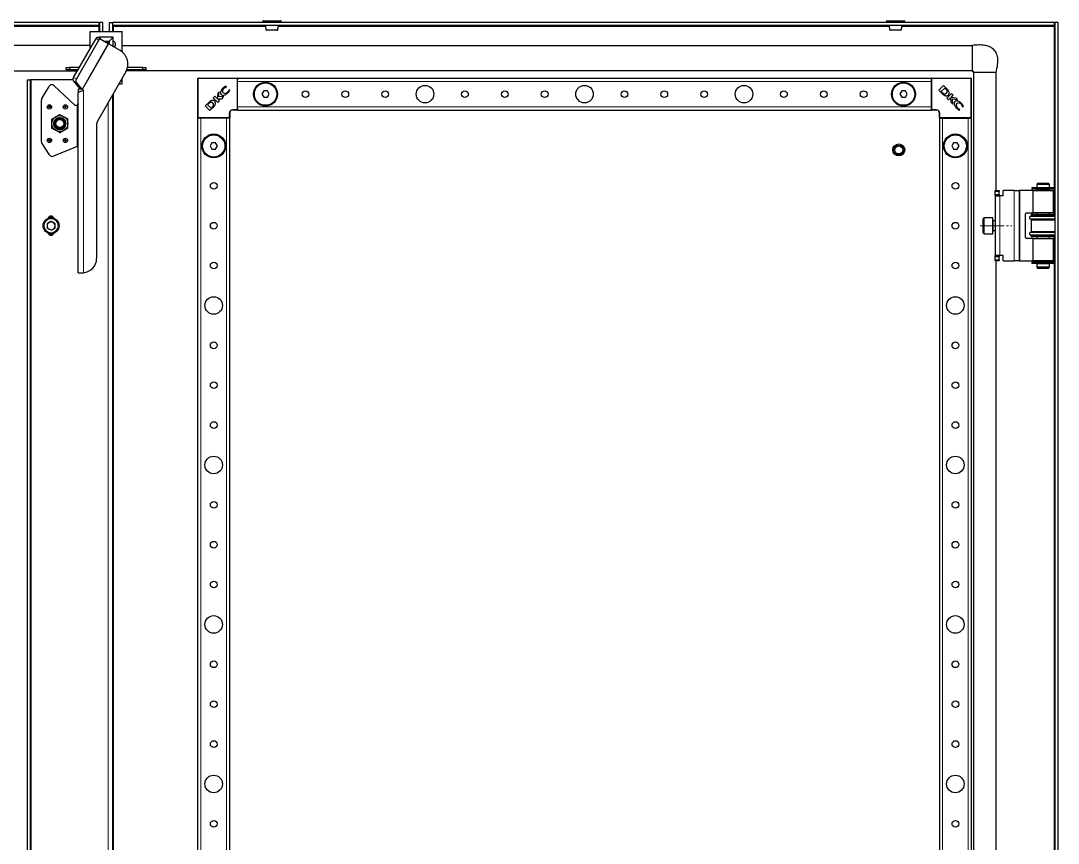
# Model space of a CAD drawing. Header units: millimetres. Extents: x -1161 to 1836, y -465 to 1013.
# Drawn here: x -510 to 140, y 208 to 724 of the extents above; entities that cross this region are included whole.
import ezdxf

# ---------------------------------------------------------------- set-up
doc = ezdxf.new("R2010")
doc.units = ezdxf.units.MM
doc.linetypes.add('SLD-Осевая', pattern=[19.05, 15.24, -1.27, 1.27, -1.27])
doc.linetypes.add('SLD-Сплошная', pattern=[0])
doc.layers.add('FORMAT', color=7, linetype='SLD-Сплошная')

msp = doc.modelspace()

# ---------------------------------------------------------------- linework, layer by layer
at = {"color": 7, "linetype": 'SLD-Сплошная', "lineweight": 25}
for p, q in [((-460.9, 722.78), (-1051.3, 722.78)), ((-460.9, 720.78), (-460.9, 722.78)), ((-460.6, 716.98), (-460.6, 722.78)), ((-458.6, 722.78), (-460.6, 722.78)), ((-458.6, 716.98), (-458.6, 722.78)), ((-454.6, 722.78), (-452.6, 722.78)), ((-454.6, 722.78), (-454.6, 716.98)), ((-452.6, 722.78), (-452.6, 716.98)), ((-452.3, 720.78), (-452.3, 722.78)), ((138.1, 722.78), (-452.3, 722.78)), ((-358.35, 723.53), (-358.35, 722.78)), ((-358.1, 723.78), (-355.61, 723.78)), ((-355.61, 723.78), (-347.1, 723.78)), ((-346.85, 722.78), (-346.85, 723.53)), ((32.65, 723.53), (32.65, 722.78)), ((32.9, 723.78), (43.9, 723.78)), ((44.15, 722.78), (44.15, 723.53)), ((138.1, 720.78), (138.1, 722.78)), ((140.4, 722.78), (138.4, 722.78)), ((138.4, -232.22), (138.4, 722.78)), ((140.4, -232.22), (140.4, 722.78)), ((-460.9, 720.78), (-1051.3, 720.78)), ((-466.6, 716.98), (-446.6, 716.98)), ((-466.6, 706.35), (-466.6, 716.98)), ((-460.99, 720.78), (-461.2, 720.18)), ((138.1, 720.78), (-452.3, 720.78)), ((-452, 720.18), (-452.19, 720.78)), ((-446.6, 704.36), (-446.6, 716.98)), ((-349.52, 717.78), (-355.71, 717.78)), ((138, 720.78), (137.8, 720.18)), ((-477.04, 688.27), (-462.9, 712.75)), ((-475.2, 687.21), (-461.06, 711.69)), ((-461.79, 713.27), (-459.95, 712.21)), ((-459.58, 711.99), (-461.1, 713.51)), ((-461.1, 713.51), (-461.1, 712.87)), ((-452.1, 713.51), (-461.1, 713.51)), ((-459.95, 712.21), (-455.19, 709.46)), ((-457.89, 711.02), (-454.59, 711.02)), ((-454.82, 709.24), (-455.19, 709.46)), ((-454.59, 711.02), (-455.09, 710.52)), ((-454.82, 709.24), (-447.88, 705.24)), ((-454.59, 711.02), (-452.1, 713.51)), ((-454.59, 711.02), (-454.59, 709.11)), ((-452.1, 710.95), (-452.1, 713.51)), ((-452.1, 707.67), (-452.1, 710.95)), ((-466.6, 708.28), (-999.6, 708.28)), ((-446.6, 708.28), (86.4, 708.28)), ((-999.6, 692.28), (-474.72, 692.28)), ((-481.6, 692.98), (-481.6, 694.48)), ((-481.6, 694.48), (-479.6, 694.48)), ((-479.6, 692.98), (-481.6, 692.98)), ((-479.6, 694.48), (-479.6, 692.98)), ((-473.45, 694.48), (-479.6, 694.48)), ((-474.32, 692.98), (-479.6, 692.98)), ((-444.13, 691.72), (-461.97, 660.83)), ((86.4, 692.28), (-443.85, 692.28)), ((-433.6, 692.98), (-443.55, 692.98)), ((-433.6, 694.48), (-443.1, 694.48)), ((-433.6, 692.98), (-433.6, 694.48)), ((-433.6, 694.48), (-431.6, 694.48)), ((-431.6, 692.98), (-433.6, 692.98)), ((-431.6, 694.48), (-431.6, 692.98)), ((87.4, -200.72), (87.4, 691.28)), ((101.4, 617.28), (101.4, 691.28)), ((-506.1, 686.78), (-506.1, -196.22)), ((-506.1, 686.78), (-504.1, 686.78)), ((-504.1, 686.78), (-504.1, -196.22)), ((-503.5, 686.78), (-504.1, 686.78)), ((-477.38, 686.78), (-503.5, 686.78)), ((-489.29, 683.09), (-476.1, 670.78)), ((-473.49, 681.99), (-477.07, 686.04)), ((-471.66, 680.93), (-475.23, 684.98)), ((-448.49, 684.18), (-446.6, 684.18)), ((-446.6, 684.18), (-446.6, 687.45)), ((-399.1, 663.08), (-399.1, 687.48)), ((-398.8, 687.78), (-374.4, 687.78)), ((-374.1, 687.48), (-374.1, 687.78)), ((-374.1, 687.78), (60.9, 687.78)), ((-374.1, 687.48), (-374.1, 686.83)), ((-374.1, 685.78), (-374.1, 686.83)), ((-374.1, 669.78), (-374.1, 685.78)), ((60.9, 687.48), (60.9, 687.78)), ((60.9, 686.83), (60.9, 687.48)), ((60.9, 685.78), (60.9, 686.83)), ((60.9, 669.78), (60.9, 685.78)), ((61.2, 687.78), (85.6, 687.78)), ((68.51, 683.13), (65.55, 680.17)), ((70.5, 681.14), (68.51, 683.13)), ((85.9, 687.48), (85.9, 663.08)), ((-496.83, 674.93), (-492.37, 682.65)), ((-471.58, 680.78), (-474.1, 680.78)), ((-474.1, 680.78), (-474.1, 678.53)), ((-474.1, 565.77), (-474.1, 678.53)), ((-473.49, 681.99), (-471.66, 680.93)), ((-470.78, 680.09), (-471.34, 680.62)), ((-471.1, 680.39), (-471.1, 679.97)), ((-470.8, 680.07), (-470.78, 680.09)), ((-452.6, 677.06), (-452.6, -186.51)), ((-386.52, 678.31), (-387.01, 675.04)), ((-385.73, 679.11), (-386.52, 678.31)), ((-386.2, 676.01), (-385.73, 679.11)), ((-381.16, 682.23), (-381.49, 682.92)), ((-381.3, 682.09), (-381.16, 682.23)), ((-379.35, 680.66), (-379.46, 680.55)), ((-379.1, 680.15), (-379.35, 680.66)), ((-357.75, 679.78), (-358.91, 677.78)), ((-358.91, 677.78), (-357.75, 675.78)), ((-355.44, 679.78), (-357.75, 679.78)), ((-354.29, 677.78), (-355.44, 679.78)), ((-355.44, 675.78), (-354.29, 677.78)), ((42.25, 679.78), (41.09, 677.78)), ((41.09, 677.78), (42.25, 675.78)), ((44.56, 679.78), (42.25, 679.78)), ((45.71, 677.78), (44.56, 679.78)), ((44.56, 675.78), (45.71, 677.78)), ((65.55, 680.17), (67.44, 678.28)), ((69.21, 681.6), (67.03, 679.42)), ((67.03, 679.42), (67.71, 678.77)), ((67.44, 678.28), (67.46, 678.26)), ((69.95, 680.88), (69.21, 681.6)), ((73.51, 678.12), (70.55, 675.17)), ((73.17, 675.69), (74.56, 677.08)), ((74.56, 677.08), (73.51, 678.12)), ((-497.1, 647.88), (-497.1, 673.93)), ((-476.1, 670.78), (-474.7, 670.78)), ((-474.46, 670.78), (-474.7, 670.78)), ((-392.46, 672.37), (-394.45, 670.38)), ((-394.45, 670.38), (-391.49, 667.42)), ((-392.21, 671.83), (-392.93, 671.08)), ((-392.93, 671.08), (-390.75, 668.9)), ((-388.4, 676.43), (-389.45, 675.38)), ((-389.45, 675.38), (-386.49, 672.43)), ((-387.01, 675.04), (-388.4, 676.43)), ((-386.67, 674.73), (-384.01, 674.9)), ((-385.43, 673.48), (-386.67, 674.73)), ((-386.49, 672.43), (-385.43, 673.48)), ((-382.73, 676.19), (-386.2, 676.01)), ((-384.01, 674.9), (-382.73, 676.19)), ((-357.75, 675.78), (-355.44, 675.78)), ((42.25, 675.78), (44.56, 675.78)), ((70.55, 675.17), (71.61, 674.11)), ((71.61, 674.11), (72.85, 675.35)), ((72.85, 675.35), (73.03, 672.69)), ((73.03, 672.69), (74.32, 671.4)), ((76.44, 675.2), (73.17, 675.69)), ((74.14, 674.88), (77.23, 674.4)), ((74.32, 671.4), (74.14, 674.88)), ((77.23, 674.4), (76.44, 675.2)), ((80.36, 669.84), (81.05, 670.17)), ((-490.67, 662.04), (-488.2, 663.54)), ((-485.74, 665.05), (-483.2, 663.66)), ((-391.49, 667.42), (-389.6, 669.31)), ((-390.75, 668.9), (-390.09, 669.58)), ((-389.6, 669.31), (-389.58, 669.33)), ((-379.1, 665.78), (-379.1, 663.08)), ((-374.4, 667.78), (-377.1, 667.78)), ((-374.1, 668.72), (-374.1, 669.78)), ((-374.1, 668.72), (-374.1, 668.08)), ((-374.1, 667.78), (-374.1, 668.08)), ((-374.1, 667.78), (60.9, 667.78)), ((60.9, 668.72), (60.9, 669.78)), ((60.9, 668.08), (60.9, 668.72)), ((60.9, 667.78), (60.9, 668.08)), ((63.9, 667.78), (61.2, 667.78)), ((65.9, 663.08), (65.9, 665.78)), ((78.28, 667.78), (78.79, 668.02)), ((78.79, 668.02), (78.68, 668.13)), ((80.22, 669.98), (80.36, 669.84)), ((-462.51, 658.83), (-462.51, 574.77)), ((-399.1, -172.22), (-399.1, 662.78)), ((-398.8, 662.78), (-399.1, 662.78)), ((-398.15, 662.78), (-398.8, 662.78)), ((-397.1, 662.78), (-398.15, 662.78)), ((-381.1, 662.78), (-397.1, 662.78)), ((-380.04, 662.78), (-381.1, 662.78)), ((-379.4, 662.78), (-380.04, 662.78)), ((-379.1, 662.78), (-379.4, 662.78)), ((-379.1, -172.22), (-379.1, 662.78)), ((65.9, 662.78), (65.9, -172.22)), ((65.9, 662.78), (66.2, 662.78)), ((66.85, 662.78), (66.2, 662.78)), ((66.85, 662.78), (67.9, 662.78)), ((67.9, 662.78), (83.9, 662.78)), ((83.9, 662.78), (84.96, 662.78)), ((85.6, 662.78), (84.96, 662.78)), ((85.6, 662.78), (85.9, 662.78)), ((85.9, 662.78), (85.9, -172.22)), ((-485.46, 653.5), (-487.99, 654.89)), ((-480.53, 656.51), (-482.99, 655.01)), ((-492, 639.62), (-496.76, 646.77)), ((-474.7, 645.03), (-489.59, 638.88)), ((-474.7, 645.03), (-474.46, 645.27)), ((-474.7, 645.03), (-474.1, 645.13)), ((-390.25, 647.28), (-391.41, 645.28)), ((-391.41, 645.28), (-390.25, 643.28)), ((-387.94, 647.28), (-390.25, 647.28)), ((-386.79, 645.28), (-387.94, 647.28)), ((-387.94, 643.28), (-386.79, 645.28)), ((74.75, 647.28), (73.59, 645.28)), ((73.59, 645.28), (74.75, 643.28)), ((77.06, 647.28), (74.75, 647.28)), ((78.21, 645.28), (77.06, 647.28)), ((77.06, 643.28), (78.21, 645.28)), ((-390.25, 643.28), (-387.94, 643.28)), ((74.75, 643.28), (77.06, 643.28)), ((123.75, 618.98), (123.75, 618.08)), ((138.05, 618.98), (123.75, 618.98)), ((138.05, 618.08), (123.75, 618.08)), ((127.48, 622.03), (126.9, 621.03)), ((126.9, 621.03), (126.9, 619.03)), ((134.9, 621.03), (126.9, 621.03)), ((126.9, 619.03), (134.9, 619.03)), ((126.9, 618.03), (126.9, 617.28)), ((126.9, 618.03), (134.9, 618.03)), ((127.4, 619.03), (127.4, 618.98)), ((127.4, 618.08), (127.4, 618.03)), ((127.48, 622.03), (134.32, 622.03)), ((134.9, 621.03), (134.32, 622.03)), ((134.4, 618.98), (134.4, 619.03)), ((134.4, 618.03), (134.4, 618.08)), ((134.9, 619.03), (134.9, 621.03)), ((134.9, 617.28), (134.9, 618.03)), ((138.05, 618.08), (138.05, 618.98)), ((100.85, 617.28), (103.35, 617.28)), ((100.85, 616.78), (100.85, 617.28)), ((100.85, 614.78), (100.85, 616.78)), ((100.85, 614.28), (100.85, 614.78)), ((103.35, 614.28), (100.85, 614.28)), ((100.85, 614.28), (100.85, 613.98)), ((100.85, 613.98), (103.85, 613.98)), ((100.85, 613.98), (100.85, 576.58)), ((103.35, 617.28), (103.35, 616.78)), ((103.35, 614.78), (103.35, 616.78)), ((103.35, 614.78), (103.35, 614.28)), ((103.35, 613.98), (103.35, 614.28)), ((105.85, 613.98), (103.85, 613.98)), ((112.85, 617.28), (105.85, 617.28)), ((105.85, 613.98), (105.85, 617.28)), ((112.85, 617.28), (115.85, 617.28)), ((115.85, 617.28), (115.85, 573.28)), ((116.35, 617.28), (115.85, 617.28)), ((124.45, 617.28), (116.35, 617.28)), ((124.45, 617.28), (124.45, 603.28)), ((124.45, 617.28), (137.35, 617.28)), ((137.35, 603.28), (137.35, 617.28)), ((93.35, 595.28), (93.35, 599.68)), ((99.35, 600.28), (93.95, 600.28)), ((99.35, 595.28), (99.35, 600.28)), ((119.85, 587.78), (119.85, 602.78)), ((120.35, 603.28), (124.45, 603.28)), ((123.4, 601.68), (122.7, 600.99)), ((122.7, 599.56), (123.4, 598.87)), ((123.4, 602.28), (123.4, 601.68)), ((138.4, 602.28), (123.4, 602.28)), ((123.4, 601.68), (138.4, 601.68)), ((123.4, 598.87), (123.4, 591.68)), ((123.4, 598.87), (138.4, 598.87)), ((137.35, 603.28), (124.45, 603.28)), ((126.9, 603.28), (126.9, 602.28)), ((134.9, 602.28), (134.9, 603.28)), ((-493.61, 596.72), (-491.1, 598.17)), ((-493.61, 596.72), (-493.61, 593.83)), ((-491.1, 592.38), (-493.61, 593.83)), ((-491.1, 598.17), (-488.59, 596.72)), ((-491.1, 592.38), (-488.59, 593.83)), ((-488.59, 593.83), (-488.59, 596.72)), ((93.35, 590.88), (93.35, 595.28)), ((99.35, 590.28), (99.35, 595.28)), ((100.85, 598.28), (99.6, 598.28)), ((99.6, 592.28), (100.85, 592.28)), ((93.95, 590.28), (99.35, 590.28)), ((124.45, 587.28), (120.35, 587.28)), ((123.4, 591.68), (122.7, 590.99)), ((122.7, 589.56), (123.4, 588.88)), ((123.4, 591.68), (138.4, 591.68)), ((123.4, 588.88), (123.4, 588.28)), ((123.4, 588.88), (138.4, 588.88)), ((138.4, 588.28), (123.4, 588.28)), ((124.45, 587.28), (124.45, 573.28)), ((124.45, 587.28), (137.35, 587.28)), ((126.9, 588.28), (126.9, 587.28)), ((134.9, 587.28), (134.9, 588.28)), ((137.35, 573.28), (137.35, 587.28)), ((103.85, 576.58), (100.85, 576.58)), ((100.85, 576.58), (100.85, 576.28)), ((100.85, 575.78), (100.85, 576.28)), ((100.85, 576.28), (103.35, 576.28)), ((100.85, 573.78), (100.85, 575.78)), ((100.85, 573.28), (100.85, 573.78)), ((103.35, 573.28), (100.85, 573.28)), ((101.4, -82.72), (101.4, 573.28)), ((103.35, 576.28), (103.35, 576.58)), ((103.35, 576.28), (103.35, 575.78)), ((103.35, 573.78), (103.35, 575.78)), ((103.35, 573.78), (103.35, 573.28)), ((105.85, 576.58), (103.85, 576.58)), ((105.85, 573.28), (105.85, 576.58)), ((105.85, 573.28), (112.85, 573.28)), ((115.85, 573.28), (112.85, 573.28)), ((115.85, 573.28), (116.35, 573.28)), ((116.35, 573.28), (124.45, 573.28)), ((123.75, 572.48), (123.75, 571.58)), ((138.05, 572.48), (123.75, 572.48)), ((137.35, 573.28), (124.45, 573.28)), ((126.9, 573.28), (126.9, 572.53)), ((126.9, 572.53), (134.9, 572.53)), ((127.4, 572.53), (127.4, 572.48)), ((134.4, 572.48), (134.4, 572.53)), ((134.9, 572.53), (134.9, 573.28)), ((138.05, 571.58), (138.05, 572.48)), ((138.05, 571.58), (123.75, 571.58)), ((126.9, 571.53), (126.9, 569.53)), ((126.9, 571.53), (134.9, 571.53)), ((126.9, 569.53), (127.48, 568.53)), ((126.9, 569.53), (127.13, 569.53)), ((127.13, 569.53), (134.9, 569.53)), ((127.4, 571.58), (127.4, 571.53)), ((127.67, 568.53), (127.48, 568.53)), ((134.32, 568.53), (127.67, 568.53)), ((134.32, 568.53), (134.9, 569.53)), ((134.4, 571.53), (134.4, 571.58)), ((134.9, 569.53), (134.9, 571.53)), ((-474.1, 565.77), (-473.13, 565.77)), ((-473.13, 565.77), (-471.01, 565.77))]:
    msp.add_line(p, q, dxfattribs=at)
at = {"color": 7, "linetype": 'SLD-Сплошная', "lineweight": 18}
for p, q in [((-355.74, 723.53), (-358.35, 723.53)), ((-346.85, 723.53), (-355.74, 723.53)), ((44.15, 723.53), (32.65, 723.53)), ((-556.63, 720.18), (-461.2, 720.18)), ((-461.2, 720.18), (-461.2, 716.98)), ((-452, 716.98), (-452, 720.18)), ((-452, 720.18), (-356.57, 720.18)), ((-348.63, 720.18), (34.43, 720.18)), ((42.37, 720.18), (137.8, 720.18)), ((137.8, 720.18), (137.8, 618.98)), ((-471.66, 680.93), (-455.19, 709.46)), ((-471.34, 680.62), (-454.82, 709.24)), ((-462.9, 712.75), (-461.06, 711.69)), ((-455.09, 710.52), (-457.03, 710.52)), ((-455.09, 709.4), (-455.09, 710.52)), ((-503.5, -196.22), (-503.5, 686.78)), ((-477.07, 686.04), (-475.23, 684.98)), ((-477.04, 688.27), (-475.2, 687.21)), ((-398.8, 687.48), (-399.1, 687.48)), ((-398.8, 687.48), (-398.8, 687.78)), ((-398.8, 687.48), (-398.8, 663.08)), ((-374.4, 687.48), (-398.8, 687.48)), ((-374.4, 687.78), (-374.4, 687.48)), ((-374.4, 668.08), (-374.4, 687.48)), ((-374.1, 687.48), (-374.4, 687.48)), ((-374.1, 685.78), (60.9, 685.78)), ((61.2, 687.48), (60.9, 687.48)), ((61.2, 687.48), (61.2, 687.78)), ((61.2, 687.48), (61.2, 668.08)), ((85.6, 687.48), (61.2, 687.48)), ((85.6, 687.48), (85.6, 687.78)), ((85.6, 663.08), (85.6, 687.48)), ((85.6, 687.48), (85.9, 687.48)), ((-470.8, 565.8), (-470.8, 680.07)), ((-452, -187.55), (-452, 678.1)), ((-474.7, 645.03), (-474.7, 670.78)), ((-455.2, 672.56), (-455.2, -182.01)), ((-379.4, 663.08), (-379.4, 665.78)), ((-379.1, 665.78), (-379.4, 665.78)), ((-377.1, 668.08), (-374.4, 668.08)), ((-377.1, 667.78), (-377.1, 668.08)), ((-374.4, 668.08), (-374.4, 667.78)), ((-374.1, 668.08), (-374.4, 668.08)), ((-374.1, 669.78), (60.9, 669.78)), ((61.2, 668.08), (60.9, 668.08)), ((61.2, 668.08), (63.9, 668.08)), ((61.2, 667.78), (61.2, 668.08)), ((63.9, 667.78), (63.9, 668.08)), ((65.9, 665.78), (66.2, 665.78)), ((66.2, 665.78), (66.2, 663.08)), ((-398.8, 663.08), (-399.1, 663.08)), ((-398.8, 663.08), (-379.4, 663.08)), ((-398.8, 663.08), (-398.8, 662.78)), ((-397.1, -172.22), (-397.1, 662.78)), ((-381.1, -172.22), (-381.1, 662.78)), ((-379.4, 663.08), (-379.4, 662.78)), ((-379.1, 663.08), (-379.4, 663.08)), ((66.2, 663.08), (65.9, 663.08)), ((66.2, 663.08), (85.6, 663.08)), ((66.2, 662.78), (66.2, 663.08)), ((67.9, 662.78), (67.9, -172.22)), ((83.9, 662.78), (83.9, -172.22)), ((85.6, 662.78), (85.6, 663.08)), ((85.9, 663.08), (85.6, 663.08)), ((137.8, 618.08), (137.8, 602.28)), ((103.35, 616.78), (100.85, 616.78)), ((100.85, 614.78), (103.35, 614.78)), ((103.85, 613.98), (103.85, 576.58)), ((112.85, 617.28), (112.85, 573.28)), ((116.35, 573.28), (116.35, 617.28)), ((93.95, 600.28), (93.95, 595.28)), ((122.7, 600.99), (138.4, 600.99)), ((122.7, 599.56), (138.4, 599.56)), ((93.95, 595.28), (93.95, 590.28)), ((99.6, 598.28), (99.6, 592.28)), ((122.7, 590.99), (138.4, 590.99)), ((122.7, 589.56), (138.4, 589.56)), ((137.8, 588.28), (137.8, 572.48)), ((103.35, 575.78), (100.85, 575.78)), ((100.85, 573.78), (103.35, 573.78)), ((137.8, 571.58), (137.8, -81.02))]:
    msp.add_line(p, q, dxfattribs=at)
at = {"color": 7, "linetype": 'SLD-Сплошная', "lineweight": 25}
for centre, radius in [((-356.6, 677.78), 7.5), ((-356.6, 677.78), 7), ((-256.6, 677.78), 5.5), ((-156.6, 677.78), 5.5), ((-56.6, 677.78), 5.5), ((43.4, 677.78), 7.5), ((43.4, 677.78), 7), ((-331.6, 677.78), 2.1), ((-306.6, 677.78), 2.1), ((-281.6, 677.78), 2.1), ((-231.6, 677.78), 2.1), ((-206.6, 677.78), 2.1), ((-181.6, 677.78), 2.1), ((-131.6, 677.78), 2.1), ((-106.6, 677.78), 2.1), ((-81.6, 677.78), 2.1), ((-31.6, 677.78), 2.1), ((-6.6, 677.78), 2.1), ((18.4, 677.78), 2.1), ((-492.1, 669.78), 1.35), ((-492.1, 669.78), 0.493), ((-482.1, 669.78), 1.35), ((-482.1, 669.78), 0.493), ((-485.6, 659.28), 5), ((-485.6, 659.28), 3.57), ((-485.6, 659.28), 3), ((-485.6, 659.28), 2.5), ((-389.1, 645.28), 7.5), ((-389.1, 645.28), 7), ((75.9, 645.28), 7.5), ((75.9, 645.28), 7), ((-492.1, 648.78), 1.35), ((-492.1, 648.78), 0.493), ((-482.1, 648.78), 1.35), ((-482.1, 648.78), 0.493), ((40.4, 642.78), 3.75), ((40.4, 642.78), 3), ((40.4, 642.78), 2.5), ((-389.1, 620.28), 2.1), ((75.9, 620.28), 2.1), ((-491.1, 595.28), 5), ((-389.1, 595.28), 2.1), ((75.9, 595.28), 2.1), ((-389.1, 570.28), 2.1), ((75.9, 570.28), 2.1), ((-389.1, 545.28), 5.5), ((75.9, 545.28), 5.5), ((-389.1, 520.28), 2.1), ((75.9, 520.28), 2.1), ((-389.1, 495.28), 2.1), ((75.9, 495.28), 2.1), ((-389.1, 470.28), 2.1), ((75.9, 470.28), 2.1), ((-389.1, 445.28), 5.5), ((75.9, 445.28), 5.5), ((-389.1, 420.28), 2.1), ((75.9, 420.28), 2.1), ((-389.1, 395.28), 2.1), ((75.9, 395.28), 2.1), ((-389.1, 370.28), 2.1), ((75.9, 370.28), 2.1), ((-389.1, 345.28), 5.5), ((75.9, 345.28), 5.5), ((-389.1, 320.28), 2.1), ((75.9, 320.28), 2.1), ((-389.1, 295.28), 2.1), ((75.9, 295.28), 2.1), ((-389.1, 270.28), 2.1), ((75.9, 270.28), 2.1), ((-389.1, 245.28), 5.5), ((75.9, 245.28), 5.5), ((-389.1, 220.28), 2.1), ((75.9, 220.28), 2.1)]:
    msp.add_circle(centre, radius, dxfattribs=at)
at = {"color": 7, "linetype": 'SLD-Сплошная', "lineweight": 18}
for centre, radius in [((-485.6, 659.28), 3.97), ((-491.1, 595.28), 4.4)]:
    msp.add_circle(centre, radius, dxfattribs=at)
at = {"color": 7, "linetype": 'SLD-Сплошная', "lineweight": 25}
for centre, radius, start, end in [((-358.1, 723.53), 0.25, 90, 180), ((-347.1, 723.53), 0.25, 0, 90), ((32.9, 723.53), 0.25, 90, 180), ((43.9, 723.53), 0.25, 0, 90), ((-355.71, 718.28), 0.5, 194.5352, 270.00185), ((-349.49, 718.28), 0.5, 269.97724, 344.9354), ((35.29, 718.28), 0.5, 195.4585, 270.03634), ((41.51, 718.28), 0.5, 269.95404, 344.43901), ((-462.07, 712.42), 0.893, 71.42175, 158.04947), ((-460.23, 711.36), 0.893, 71.42175, 158.04947), ((-452.6, 709.01), 2, 302.92901, 75.52249), ((-452.88, 696.58), 10, 330.95313, 60), ((-490.65, 681.63), 2, 46.97493, 149.03624), ((-475.41, 687.13), 1.98, 144.95207, 213.44806), ((-473.58, 686.07), 1.98, 144.95207, 213.44806), ((-398.8, 687.48), 0.3, 90, 180), ((-374.4, 687.48), 0.3, 0, 90), ((61.2, 687.48), 0.3, 90, 180), ((85.6, 687.48), 0.3, 0, 90), ((-381.59, 679.78), 1.97, 128.45405, 215.887), ((-382.02, 680.18), 1.94, 233.30966, 322.34638), ((65.48, 676.7), 6.12, 36.98881, 43.07444), ((67.29, 677.48), 4.87, 20.34448, 48.77765), ((-495.1, 673.93), 2, 150, 180), ((-388.8, 669.17), 4.87, 110.34448, 138.77765), ((-388.02, 667.35), 6.12, 126.98881, 133.07444), ((78.31, 670.7), 1.94, 143.30966, 232.34638), ((77.91, 670.27), 1.97, 38.45405, 125.887), ((-377.1, 665.78), 2, 90, 180), ((-374.4, 668.08), 0.3, 270, 0), ((61.2, 668.08), 0.3, 180, 270), ((63.9, 665.78), 2, 0, 90), ((-458.51, 658.83), 4, 150, 180), ((-398.8, 663.08), 0.3, 180, 270), ((-379.4, 663.08), 0.3, 270, 0), ((66.2, 663.08), 0.3, 180, 270), ((85.6, 663.08), 0.3, 270, 0), ((-495.1, 647.88), 2, 180, 213.69007), ((-490.34, 640.73), 2, 213.69007, 291.80141), ((-491.1, 599.28), 2, 18.20996, 161.79004), ((-491.1, 598.88), 2.05, 31.79084, 148.20916), ((93.95, 599.68), 0.6, 90, 180), ((99.6, 598.53), 0.25, 180, 270), ((120.35, 602.78), 0.5, 90, 180), ((123.4, 600.27), 1, 134.427, 225.573), ((-491.1, 595.28), 2.51, 120, 180), ((-491.1, 595.28), 2.51, 180, 240), ((-491.1, 595.28), 2.51, 60, 120), ((-491.1, 595.28), 2.51, 240, 300), ((-491.1, 595.28), 2.51, 0, 60), ((-491.1, 595.28), 2.51, 300, 0), ((99.6, 592.03), 0.25, 90, 180), ((-491.1, 591.28), 2, 198.20996, 341.79004), ((-491.1, 591.67), 2.05, 211.79084, 328.20916), ((93.95, 590.88), 0.6, 180, 270), ((120.35, 587.78), 0.5, 180, 270), ((123.4, 590.28), 1, 134.427, 225.573), ((-471.51, 574.77), 9, 274.50464, 0)]:
    msp.add_arc(centre, radius, start, end, dxfattribs=at)
at = {"color": 7, "linetype": 'SLD-Сплошная', "lineweight": 18}
for centre, start, end in [((-377.1, 665.78), 90, 180), ((63.9, 665.78), 0, 90)]:
    msp.add_arc(centre, 2.3, start, end, dxfattribs=at)
at = {"color": 7, "linetype": 'SLD-Сплошная', "lineweight": 25}
for points, knots in [([(-460.6, 722.78), (-460.62, 722.4), (-460.66, 721.82), (-460.84, 721.25), (-460.9, 721.06)], [0, 0, 0, 0, 0.662931, 1, 1, 1, 1]), ([(-452.3, 721.09), (-452.34, 721.22), (-452.54, 721.78), (-452.57, 722.34), (-452.6, 722.78)], [0, 0, 0, 0, 0.2265409, 1, 1, 1, 1]), ([(138.4, 722.78), (138.38, 722.34), (138.34, 721.78), (138.15, 721.22), (138.1, 721.09)], [0, 0, 0, 0, 0.773459, 1, 1, 1, 1]), ([(-356.62, 720.78), (-356.62, 720.65), (-356.6, 719.73), (-356.38, 718.87), (-356.19, 718.12)], [0, 0, 0, 0, 0.14185, 1, 1, 1, 1]), ([(-349.01, 718.12), (-348.82, 718.87), (-348.6, 719.73), (-348.58, 720.65), (-348.58, 720.78)], [0, 0, 0, 0, 0.85815, 1, 1, 1, 1]), ([(34.38, 720.78), (34.38, 720.65), (34.4, 719.73), (34.62, 718.87), (34.81, 718.12)], [0, 0, 0, 0, 0.14185, 1, 1, 1, 1]), ([(40.1, 717.78), (39.89, 717.78), (39.38, 717.78), (38.43, 717.78), (37.38, 717.78), (36.44, 717.78), (35.73, 717.78), (35.33, 717.78), (35.33, 717.78), (35.33, 717.78)], [0, 0, 0, 0, 0.1083674, 0.2652576, 0.4223974, 0.5794147, 0.7361958, 0.8928519, 1, 1, 1, 1]), ([(41.13, 717.78), (41.1, 717.78), (40.96, 717.78), (40.56, 717.78), (40.19, 717.78), (40.1, 717.78)], [0, 0, 0, 0, 0.123758, 0.79187, 1, 1, 1, 1]), ([(41.99, 718.12), (42.18, 718.87), (42.4, 719.73), (42.42, 720.65), (42.42, 720.78)], [0, 0, 0, 0, 0.85815, 1, 1, 1, 1]), ([(101.4, 691.28), (101.81, 692.96), (102.54, 696), (102.64, 700.31), (101.67, 703.86), (99.61, 706.31), (96.97, 707.74), (93.96, 708.47), (90.35, 708.68), (87.79, 708.42), (86.4, 708.28)], [0, 0, 0, 0, 0.176067, 0.318225, 0.435596, 0.543482, 0.633889, 0.737152, 0.858183, 1, 1, 1, 1]), ([(86.4, 708.28), (86.4, 708.24), (86.4, 708.18), (86.4, 707.54), (86.4, 706.08), (86.4, 703.89), (86.4, 701.88), (86.4, 700.28), (86.4, 698.67), (86.4, 696.66), (86.4, 694.49), (86.4, 692.98), (86.4, 692.57), (86.4, 692.44)], [0, 0, 0, 0, 0.069165, 0.1363, 0.267291, 0.398282, 0.465417, 0.534583, 0.603748, 0.670883, 0.801874, 0.932865, 1, 1, 1, 1]), ([(86.4, 692.44), (86.5, 692.42), (86.64, 692.41), (86.8, 692.34), (86.88, 692.28), (86.94, 692.21), (86.98, 692.14), (87.01, 692.07), (87.07, 691.9), (87.24, 691.81), (87.39, 691.59), (87.42, 691.39), (87.44, 691.28)], [0, 0, 0, 0, 0.146823, 0.202041, 0.247643, 0.28691, 0.323569, 0.360785, 0.40083, 0.628513, 0.79432, 1, 1, 1, 1]), ([(86.4, 692.28), (86.63, 692.13), (87.03, 691.86), (87.29, 691.46), (87.4, 691.28)], [0, 0, 0, 0, 0.556114, 1, 1, 1, 1]), ([(88.38, 691.28), (88.09, 691.28), (87.63, 691.28), (87.55, 691.28), (87.52, 691.28)], [0, 0, 0, 0, 0.649139, 1, 1, 1, 1]), ([(-383.23, 681.68), (-383.56, 681.31), (-384.17, 680.61), (-384.72, 679.44), (-384.86, 678.5), (-384.71, 677.86), (-384.52, 677.63), (-384.43, 677.52)], [0, 0, 0, 0, 0.315674, 0.58952, 0.813199, 0.909026, 1, 1, 1, 1]), ([(-384.43, 677.52), (-384.27, 677.38), (-383.93, 677.1), (-383.24, 676.93), (-382.36, 677.06), (-381.29, 677.63), (-380.6, 678.26), (-380.2, 678.63)], [0, 0, 0, 0, 0.130532, 0.266031, 0.423997, 0.666819, 1, 1, 1, 1]), ([(-381.49, 682.92), (-381.83, 682.74), (-382.46, 682.4), (-382.99, 681.91), (-383.23, 681.68)], [0, 0, 0, 0, 0.5367999, 1, 1, 1, 1]), ([(-382.81, 681.32), (-382.55, 681.54), (-382.11, 681.92), (-381.54, 682.04), (-381.3, 682.09)], [0, 0, 0, 0, 0.5796082, 1, 1, 1, 1]), ([(-379.46, 680.55), (-379.6, 680.24), (-379.86, 679.66), (-380.29, 679.2), (-380.49, 678.99)], [0, 0, 0, 0, 0.547643, 1, 1, 1, 1]), ([(-380.2, 678.63), (-379.96, 678.9), (-379.53, 679.37), (-379.23, 679.92), (-379.1, 680.15)], [0, 0, 0, 0, 0.5776526, 1, 1, 1, 1]), ([(67.46, 678.26), (67.54, 678.18), (67.69, 678.03), (67.86, 677.88), (67.94, 677.8)], [0, 0, 0, 0, 0.486421, 1, 1, 1, 1]), ([(67.71, 678.77), (67.91, 678.57), (68.28, 678.23), (68.81, 677.9), (69.26, 677.84), (69.6, 677.91), (69.96, 678.1), (70.17, 678.29), (70.29, 678.4)], [0, 0, 0, 0, 0.274676, 0.503042, 0.607381, 0.716579, 0.843412, 1, 1, 1, 1]), ([(67.94, 677.8), (68.09, 677.67), (68.36, 677.43), (68.65, 677.22), (68.79, 677.12)], [0, 0, 0, 0, 0.55183, 1, 1, 1, 1]), ([(68.79, 677.12), (68.99, 677.02), (69.38, 676.81), (70.01, 676.69), (70.61, 676.73), (71.14, 676.93), (71.58, 677.29), (71.87, 677.81), (71.98, 678.46), (71.9, 678.92), (71.86, 679.17)], [0, 0, 0, 0, 0.138091, 0.265455, 0.384013, 0.496103, 0.605759, 0.71979, 0.847662, 1, 1, 1, 1]), ([(70.29, 678.4), (70.38, 678.49), (70.54, 678.67), (70.72, 678.95), (70.82, 679.22), (70.82, 679.55), (70.66, 679.95), (70.48, 680.23), (70.37, 680.39)], [0, 0, 0, 0, 0.176808, 0.319231, 0.43938, 0.552395, 0.749205, 1, 1, 1, 1]), ([(-389.72, 672.16), (-389.82, 672.25), (-389.99, 672.42), (-390.27, 672.6), (-390.54, 672.69), (-390.87, 672.69), (-391.27, 672.53), (-391.55, 672.35), (-391.71, 672.25)], [0, 0, 0, 0, 0.1768081, 0.3192306, 0.4393795, 0.5523951, 0.7492045, 1, 1, 1, 1]), ([(-388.45, 670.66), (-388.34, 670.86), (-388.13, 671.25), (-388.02, 671.88), (-388.05, 672.48), (-388.26, 673.01), (-388.62, 673.45), (-389.13, 673.74), (-389.78, 673.86), (-390.24, 673.77), (-390.49, 673.73)], [0, 0, 0, 0, 0.138091, 0.265455, 0.384013, 0.496103, 0.605759, 0.71979, 0.847662, 1, 1, 1, 1]), ([(-390.09, 669.58), (-389.9, 669.78), (-389.55, 670.15), (-389.22, 670.69), (-389.16, 671.14), (-389.23, 671.48), (-389.42, 671.83), (-389.61, 672.04), (-389.72, 672.16)], [0, 0, 0, 0, 0.274676, 0.503042, 0.607381, 0.716579, 0.843412, 1, 1, 1, 1]), ([(-389.13, 669.82), (-388.99, 669.96), (-388.75, 670.23), (-388.54, 670.53), (-388.45, 670.66)], [0, 0, 0, 0, 0.55183, 1, 1, 1, 1]), ([(75.64, 673.11), (75.51, 672.95), (75.22, 672.61), (75.06, 671.92), (75.19, 671.04), (75.75, 669.96), (76.39, 669.28), (76.76, 668.88)], [0, 0, 0, 0, 0.130532, 0.266031, 0.423997, 0.666819, 1, 1, 1, 1]), ([(79.81, 671.9), (79.44, 672.23), (78.74, 672.85), (77.57, 673.4), (76.63, 673.54), (75.99, 673.39), (75.76, 673.2), (75.64, 673.11)], [0, 0, 0, 0, 0.315674, 0.58952, 0.813199, 0.909026, 1, 1, 1, 1]), ([(79.45, 671.49), (79.67, 671.23), (80.04, 670.78), (80.17, 670.21), (80.22, 669.98)], [0, 0, 0, 0, 0.579608, 1, 1, 1, 1]), ([(81.05, 670.17), (80.86, 670.51), (80.52, 671.14), (80.03, 671.66), (79.81, 671.9)], [0, 0, 0, 0, 0.5368, 1, 1, 1, 1]), ([(-488.2, 663.54), (-488.14, 663.58), (-487.31, 664.09), (-486.49, 664.58), (-485.74, 665.05)], [0, 0, 0, 0, 0.070201, 1, 1, 1, 1]), ([(-483.2, 663.66), (-483.14, 663.63), (-482.29, 663.16), (-481.45, 662.71), (-480.67, 662.28)], [0, 0, 0, 0, 0.0702006, 1, 1, 1, 1]), ([(-389.58, 669.33), (-389.51, 669.41), (-389.35, 669.57), (-389.2, 669.73), (-389.13, 669.82)], [0, 0, 0, 0, 0.486421, 1, 1, 1, 1]), ([(76.76, 668.88), (77.03, 668.63), (77.49, 668.21), (78.04, 667.91), (78.28, 667.78)], [0, 0, 0, 0, 0.5776526, 1, 1, 1, 1]), ([(78.68, 668.13), (78.36, 668.28), (77.79, 668.54), (77.33, 668.97), (77.12, 669.16)], [0, 0, 0, 0, 0.547643, 1, 1, 1, 1]), ([(-490.6, 659.15), (-490.6, 659.42), (-490.63, 660.39), (-490.65, 661.35), (-490.67, 662.04)], [0, 0, 0, 0, 0.2686336, 1, 1, 1, 1]), ([(-490.53, 656.27), (-490.53, 656.51), (-490.56, 657.45), (-490.58, 658.43), (-490.6, 659.15)], [0, 0, 0, 0, 0.257551, 1, 1, 1, 1]), ([(-480.6, 659.4), (-480.61, 659.66), (-480.63, 660.63), (-480.65, 661.59), (-480.67, 662.28)], [0, 0, 0, 0, 0.268634, 1, 1, 1, 1]), ([(-480.53, 656.51), (-480.54, 656.75), (-480.56, 657.69), (-480.58, 658.67), (-480.6, 659.4)], [0, 0, 0, 0, 0.257551, 1, 1, 1, 1]), ([(-487.99, 654.89), (-488.05, 654.92), (-488.91, 655.39), (-489.75, 655.84), (-490.53, 656.27)], [0, 0, 0, 0, 0.070201, 1, 1, 1, 1]), ([(-482.99, 655.01), (-483.05, 654.97), (-483.88, 654.46), (-484.7, 653.97), (-485.46, 653.5)], [0, 0, 0, 0, 0.070201, 1, 1, 1, 1])]:
    msp.add_open_spline(points, degree=3, knots=knots, dxfattribs=at)
for points in [[(-461.2, 720.18), (-461.17, 720.25), (-461.12, 720.41), (-461.05, 720.61), (-460.97, 720.75), (-460.92, 720.77), (-460.9, 720.78)], [(-452.3, 720.78), (-452.27, 720.77), (-452.22, 720.75), (-452.15, 720.61), (-452.07, 720.41), (-452.02, 720.25), (-452, 720.18)], [(137.8, 720.18), (137.83, 720.25), (137.88, 720.41), (137.95, 720.61), (138.03, 720.75), (138.08, 720.77), (138.1, 720.78)], [(90.83, 691.28), (90.35, 691.28), (89.38, 691.28), (88.71, 691.28), (88.38, 691.28)], [(94.4, 691.28), (93.77, 691.28), (92.52, 691.28), (91.4, 691.28), (90.83, 691.28)], [(97.97, 691.28), (97.41, 691.28), (96.29, 691.28), (95.03, 691.28), (94.4, 691.28)], [(100.42, 691.28), (100.09, 691.28), (99.43, 691.28), (98.46, 691.28), (97.97, 691.28)], [(101.4, 691.28), (101.36, 691.28), (101.27, 691.28), (100.71, 691.28), (100.42, 691.28)], [(-470.8, 680.07), (-471.23, 679.94), (-472.1, 679.68), (-473.19, 679.3), (-473.95, 678.92), (-474.05, 678.66), (-474.1, 678.53)], [(-473.49, 681.99), (-473.34, 681.9), (-473.05, 681.7), (-472.52, 681.36), (-471.94, 681), (-471.54, 680.75), (-471.34, 680.62)], [(-471.66, 680.93), (-471.63, 680.91), (-471.59, 680.86), (-471.52, 680.79), (-471.43, 680.71), (-471.37, 680.65), (-471.34, 680.62)], [(-474.1, 671.97), (-474.12, 671.77), (-474.16, 671.37), (-474.36, 670.97), (-474.46, 670.78)], [(-474.46, 645.27), (-474.41, 645.26), (-474.31, 645.24), (-474.19, 645.2), (-474.11, 645.17), (-474.1, 645.15), (-474.1, 645.14)], [(-473.13, 565.77), (-472.97, 565.78), (-472.65, 565.78), (-472.07, 565.79), (-471.45, 565.79), (-471.02, 565.8), (-470.8, 565.8)], [(-471.01, 565.77), (-471, 565.78), (-470.97, 565.78), (-470.91, 565.79), (-470.86, 565.79), (-470.82, 565.8), (-470.8, 565.8)]]:
    msp.add_open_spline(points, degree=3, dxfattribs=at)
at = {"color": 7, "linetype": 'SLD-Сплошная', "lineweight": 18}
for points, knots in [([(-356.18, 718.15), (-356.15, 718.15), (-356.09, 718.15), (-355.5, 718.15), (-354.72, 718.15), (-353.77, 718.15), (-352.71, 718.15), (-351.5, 718.15), (-350.4, 718.15), (-349.56, 718.15), (-349.06, 718.15), (-349.05, 718.15), (-349.04, 718.15)], [0, 0, 0, 0, 0.1002856, 0.2077547, 0.3152404, 0.3822735, 0.4896205, 0.5969621, 0.7041387, 0.811414, 0.9187648, 1, 1, 1, 1]), ([(34.85, 718.15), (34.85, 718.15), (34.85, 718.15), (35.32, 718.15), (36.13, 718.15), (37.22, 718.15), (38.43, 718.15), (39.53, 718.15), (40.13, 718.15), (40.37, 718.15)], [0, 0, 0, 0, 0.106164, 0.263024, 0.419994, 0.577184, 0.734467, 0.891486, 1, 1, 1, 1]), ([(40.37, 718.15), (40.47, 718.15), (40.9, 718.15), (41.26, 718.15), (41.68, 718.15), (41.96, 718.15), (41.95, 718.15), (41.95, 718.15)], [0, 0, 0, 0, 0.1055142, 0.4435664, 0.4445414, 0.7835682, 1, 1, 1, 1])]:
    msp.add_open_spline(points, degree=3, knots=knots, dxfattribs=at)
at = {"layer": 'FORMAT', "linetype": 'SLD-Осевая', "lineweight": 18}
msp.add_line((91.35, 595.28), (111.35, 595.28), dxfattribs=at)

doc.saveas('drawing.dxf')
